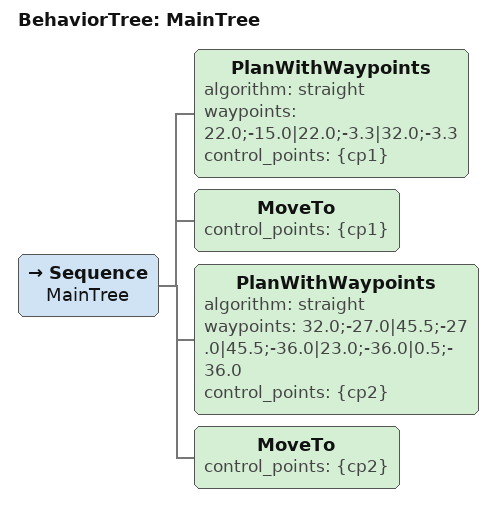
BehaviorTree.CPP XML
<?xml version="1.0"?>

<root BTCPP_format="4" main_tree_to_execute="MainTree">
  <BehaviorTree ID="MainTree">
    <Sequence name="MainTree">
      <!-- move_to_entrance_5: lat=37.266488501443305 lon=-120.42053433807618 -->
      <PlanWithWaypoints algorithm="straight" waypoints="22.0;-15.0|22.0;-3.3|32.0;-3.3" control_points="{cp1}"/>
      <MoveTo control_points="{cp1}"/>
      <PlanWithWaypoints algorithm="straight" waypoints="32.0;-27.0|45.5;-27.0|45.5;-36.0|23.0;-36.0|0.5;-36.0" control_points="{cp2}"/>
      <MoveTo control_points="{cp2}"/>
    </Sequence>
  </BehaviorTree>
</root>
